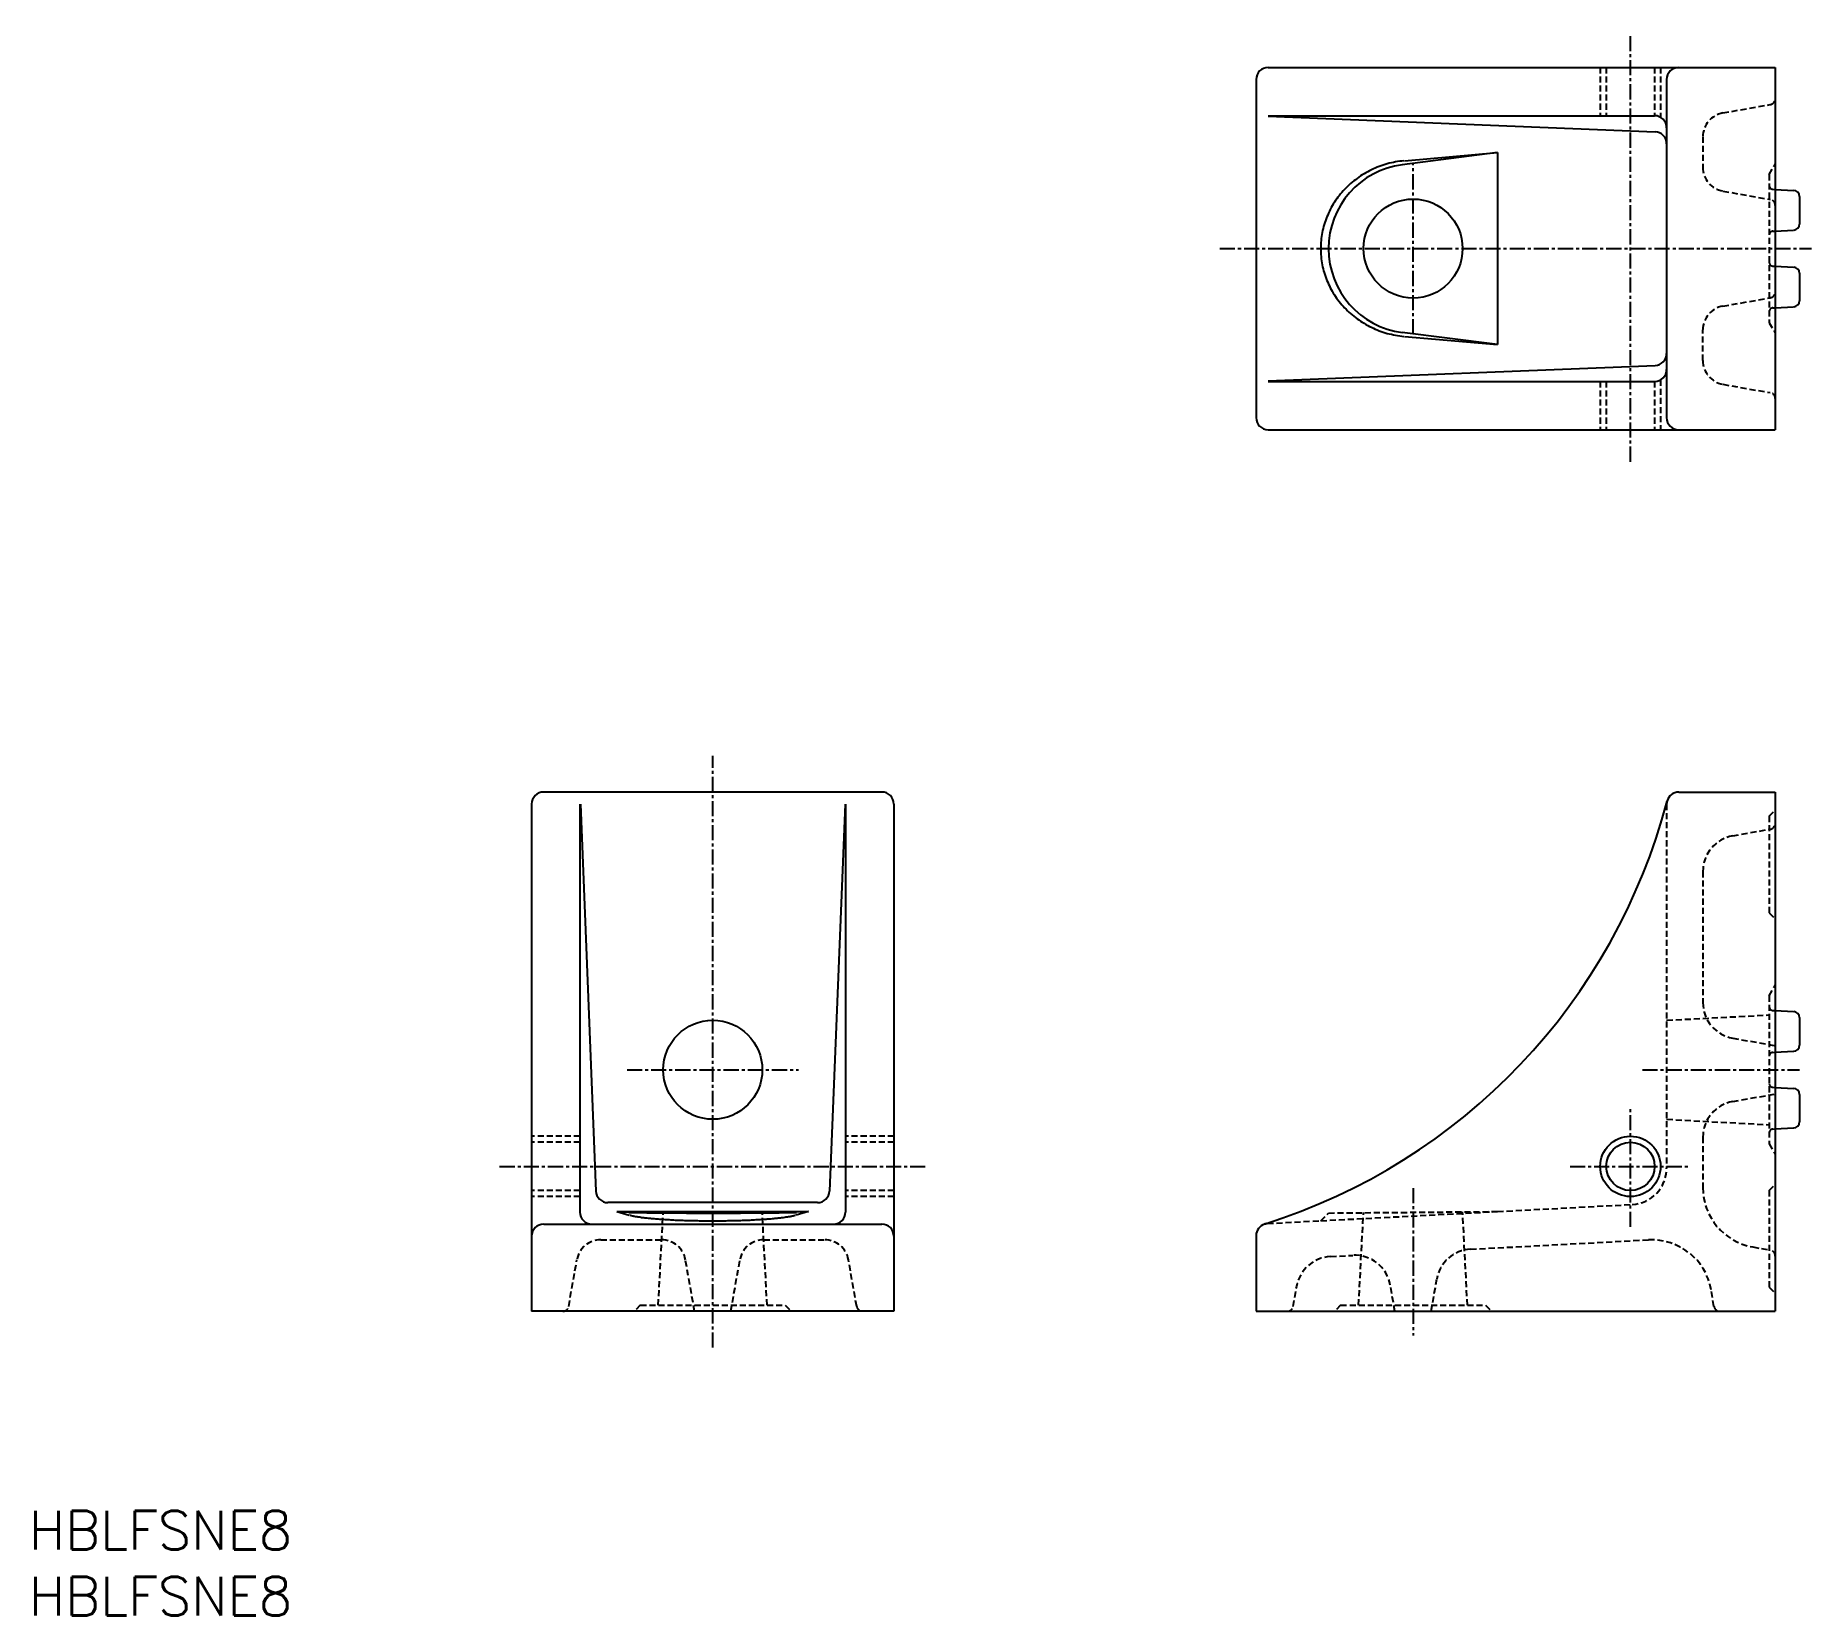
# Model space of a CAD drawing. Extents: x -34 to 113, y 68 to 199.
import ezdxf

# ---------------------------------------------------------------- set-up
doc = ezdxf.new("R2010")
doc.units = 0
doc.linetypes.add('CENTER', pattern=[2, 1.25, -0.25, 0.25, -0.25])
doc.linetypes.add('DASHED', pattern=[0.75, 0.5, -0.25])
doc.layers.get('0').update_dxf_attribs({"linetype": 'CONTINUOUS'})
doc.layers.add('CENTER', color=1, linetype='CENTER')
doc.styles.get("Standard").update_dxf_attribs({"font": 'txt.shx', "bigfont": 'bigfont.shx'})

msp = doc.modelspace()

# ---------------------------------------------------------------- linework, layer by layer
at = {"color": 7, "linetype": 'CONTINUOUS'}
for p, q in [((67.79, 196.34), (109.79, 196.34)), ((109.79, 196.34), (109.79, 166.34)), ((66.79, 195.34), (66.79, 167.34)), ((100.79, 195.34), (100.79, 167.34)), ((67.79, 192.34), (99.79, 192.34)), ((67.79, 192.3), (99.83, 191.02)), ((86.79, 189.29), (78.9, 188.28)), ((79.09, 188.61), (86.79, 189.29)), ((86.79, 189.29), (86.79, 173.39)), ((109.79, 186.24), (111.31, 186.16)), ((111.79, 185.66), (111.79, 183.37)), ((109.79, 182.79), (111.31, 182.87)), ((109.79, 179.88), (111.31, 179.8)), ((111.79, 179.3), (111.79, 177.02)), ((109.79, 176.44), (111.31, 176.52)), ((86.79, 173.39), (78.9, 174.39)), ((79.09, 174.06), (86.79, 173.39)), ((67.79, 170.38), (99.83, 171.66)), ((67.79, 170.34), (99.79, 170.34)), ((67.79, 166.34), (109.79, 166.34)), ((6.79, 135.34), (6.79, 93.34)), ((35.79, 136.34), (7.79, 136.34)), ((10.79, 135.34), (10.79, 101.56)), ((10.83, 135.34), (12.11, 103.3)), ((32.75, 135.34), (31.46, 103.3)), ((32.79, 135.34), (32.79, 101.56)), ((36.79, 135.34), (36.79, 93.34)), ((101.79, 136.34), (109.79, 136.34)), ((109.79, 136.34), (109.79, 93.34)), ((109.79, 118.24), (111.31, 118.16)), ((111.79, 117.66), (111.79, 115.37)), ((109.79, 114.79), (111.31, 114.87)), ((109.79, 111.88), (111.31, 111.8)), ((111.79, 111.3), (111.79, 109.02)), ((109.79, 108.44), (111.31, 108.52)), ((30.46, 102.34), (13.11, 102.34)), ((13.84, 101.6), (14.88, 101.31)), ((13.84, 101.6), (14.84, 101.54)), ((13.84, 101.6), (29.73, 101.6)), ((29.73, 101.6), (28.69, 101.31)), ((29.73, 101.6), (28.73, 101.54)), ((7.79, 100.56), (35.79, 100.56)), ((66.79, 99.61), (66.79, 93.34)), ((36.79, 93.34), (6.79, 93.34)), ((66.79, 93.34), (109.79, 93.34))]:
    msp.add_line(p, q, dxfattribs=at)
at = {"color": 3, "linetype": 'DASHED'}
for p, q in [((95.29, 196.34), (95.29, 192.34)), ((95.79, 196.34), (95.79, 192.34)), ((99.79, 196.34), (99.79, 192.34)), ((100.29, 196.34), (100.29, 192.2)), ((105.44, 192.57), (109.37, 193.27)), ((103.79, 190.6), (103.79, 188.07)), ((109.29, 187.47), (109.79, 188.34)), ((109.29, 187.47), (109.29, 175.2)), ((105.44, 186.1), (109.37, 185.41)), ((109.57, 186.25), (109.79, 186.24)), ((109.57, 182.78), (109.79, 182.79)), ((109.57, 179.89), (109.79, 179.88)), ((105.44, 176.57), (109.37, 177.27)), ((109.29, 175.2), (109.79, 174.34)), ((109.57, 176.43), (109.79, 176.44)), ((103.79, 172.07), (103.79, 174.6)), ((95.29, 170.34), (95.29, 166.34)), ((95.79, 170.34), (95.79, 166.34)), ((99.79, 170.34), (99.79, 166.34)), ((100.29, 170.47), (100.29, 166.34)), ((105.44, 170.1), (109.37, 169.41)), ((100.79, 135.34), (100.79, 105.18)), ((109.29, 134.34), (109.79, 134.84)), ((109.29, 134.34), (109.29, 126.34)), ((106.26, 132.72), (109.37, 133.27)), ((103.79, 129.76), (103.79, 118.91)), ((109.29, 126.34), (109.79, 125.84)), ((109.29, 119.47), (109.79, 120.34)), ((109.29, 119.47), (109.29, 107.2)), ((100.79, 117.44), (109.29, 117.88)), ((109.57, 118.25), (109.79, 118.24)), ((106.26, 115.96), (109.79, 115.34)), ((109.57, 114.78), (109.79, 114.79)), ((109.79, 115.34), (109.79, 114.79)), ((109.57, 111.89), (109.79, 111.88)), ((109.79, 111.88), (109.79, 111.34)), ((106.26, 110.72), (109.79, 111.34)), ((100.79, 109.24), (109.29, 108.79)), ((10.79, 107.84), (6.79, 107.84)), ((36.79, 107.84), (32.79, 107.84)), ((103.79, 107.76), (103.79, 103.59)), ((109.57, 108.43), (109.79, 108.44)), ((10.79, 107.34), (6.79, 107.34)), ((36.79, 107.34), (32.79, 107.34)), ((109.29, 107.2), (109.79, 106.34)), ((10.79, 103.34), (6.79, 103.34)), ((36.79, 103.34), (32.79, 103.34)), ((109.29, 103.34), (109.79, 103.84)), ((109.29, 103.34), (109.29, 95.34)), ((10.79, 102.84), (6.79, 102.84)), ((17.28, 93.84), (17.68, 101.51)), ((26.29, 93.84), (25.89, 101.54)), ((36.79, 102.84), (32.79, 102.84)), ((72.14, 100.84), (86.79, 101.6)), ((72.79, 101.48), (86.79, 101.6)), ((75.28, 93.84), (75.68, 101.51)), ((84.29, 93.84), (83.89, 101.58)), ((86.79, 101.6), (97.94, 102.19)), ((67.73, 100.61), (72.14, 100.84)), ((72.14, 100.84), (72.79, 101.48)), ((12.51, 99.26), (17.56, 99.26)), ((26.01, 99.26), (31.06, 99.26)), ((84.55, 98.48), (99.28, 99.26)), ((107.92, 98.67), (109.37, 98.41)), ((9.86, 93.75), (10.54, 97.61)), ((20.29, 93.34), (19.53, 97.61)), ((23.29, 93.34), (24.04, 97.61)), ((33.71, 93.75), (33.03, 97.61)), ((72.95, 97.87), (74.79, 97.97)), ((81.29, 93.34), (81.76, 96.01)), ((69.86, 93.75), (70.15, 95.4)), ((78.29, 93.34), (77.9, 95.5)), ((104.71, 93.75), (104.47, 95.13)), ((109.29, 95.34), (109.79, 94.84)), ((15.79, 93.84), (15.29, 93.34)), ((15.79, 93.84), (27.79, 93.84)), ((27.79, 93.84), (28.29, 93.34)), ((73.79, 93.84), (73.29, 93.34)), ((73.79, 93.84), (85.79, 93.84)), ((85.79, 93.84), (86.29, 93.34))]:
    msp.add_line(p, q, dxfattribs=at)
at = {"color": 7, "linetype": 'CONTINUOUS'}
for points in [[(79.03, 188.61, 0), (78.85, 188.59, 0), (78.68, 188.57, 0), (78.5, 188.54, 0), (78.33, 188.51, 0), (78.16, 188.48, 0), (77.99, 188.44, 0), (77.82, 188.4, 0), (77.65, 188.35, 0), (77.48, 188.3, 0), (77.31, 188.25, 0), (77.15, 188.19, 0), (76.98, 188.13, 0), (76.82, 188.07, 0), (76.66, 188, 0), (76.5, 187.93, 0), (76.34, 187.86, 0), (76.19, 187.78, 0), (76.03, 187.7, 0), (75.88, 187.62, 0), (75.73, 187.53, 0), (75.58, 187.44, 0), (75.44, 187.35, 0), (75.29, 187.25, 0), (75.15, 187.15, 0), (75.01, 187.04, 0), (74.88, 186.94, 0), (74.74, 186.83, 0), (74.61, 186.72, 0), (74.48, 186.6, 0), (74.36, 186.49, 0), (74.24, 186.36, 0), (74.12, 186.24, 0), (74, 186.12, 0), (73.89, 185.99, 0), (73.78, 185.86, 0), (73.67, 185.72, 0), (73.57, 185.59, 0), (73.47, 185.45, 0), (73.37, 185.31, 0), (73.27, 185.17, 0), (73.18, 185.02, 0), (73.1, 184.88, 0), (73.01, 184.73, 0), (72.93, 184.58, 0), (72.86, 184.43, 0), (72.79, 184.28, 0), (72.72, 184.12, 0), (72.65, 183.97, 0), (72.59, 183.81, 0), (72.53, 183.65, 0), (72.48, 183.49, 0), (72.43, 183.33, 0), (72.38, 183.17, 0), (72.34, 183, 0), (72.3, 182.84, 0), (72.27, 182.68, 0), (72.24, 182.51, 0), (72.21, 182.34, 0), (72.19, 182.18, 0), (72.17, 182.01, 0), (72.16, 181.84, 0), (72.15, 181.67, 0), (72.14, 181.51, 0), (72.14, 181.34, 0), (72.14, 181.17, 0), (72.15, 181, 0), (72.16, 180.84, 0), (72.17, 180.67, 0), (72.19, 180.5, 0), (72.21, 180.33, 0), (72.24, 180.17, 0), (72.27, 180, 0), (72.3, 179.84, 0), (72.34, 179.67, 0), (72.38, 179.51, 0), (72.43, 179.35, 0), (72.48, 179.19, 0), (72.53, 179.03, 0), (72.59, 178.87, 0), (72.65, 178.71, 0), (72.72, 178.56, 0), (72.78, 178.4, 0), (72.86, 178.25, 0), (72.93, 178.1, 0), (73.01, 177.95, 0), (73.1, 177.8, 0), (73.18, 177.65, 0), (73.27, 177.51, 0), (73.37, 177.37, 0), (73.46, 177.23, 0), (73.57, 177.09, 0), (73.67, 176.95, 0), (73.78, 176.82, 0), (73.89, 176.69, 0), (74, 176.56, 0), (74.12, 176.44, 0), (74.24, 176.31, 0), (74.36, 176.19, 0), (74.48, 176.07, 0), (74.61, 175.96, 0), (74.74, 175.85, 0), (74.88, 175.74, 0), (75.01, 175.63, 0), (75.15, 175.53, 0), (75.29, 175.43, 0), (75.43, 175.33, 0), (75.58, 175.24, 0), (75.73, 175.15, 0), (75.88, 175.06, 0), (76.03, 174.97, 0), (76.18, 174.89, 0), (76.34, 174.82, 0), (76.5, 174.74, 0), (76.66, 174.67, 0), (76.82, 174.6, 0), (76.98, 174.54, 0), (77.15, 174.48, 0), (77.31, 174.43, 0), (77.48, 174.37, 0), (77.65, 174.32, 0), (77.82, 174.28, 0), (77.99, 174.24, 0), (78.16, 174.2, 0), (78.33, 174.17, 0), (78.5, 174.14, 0), (78.68, 174.11, 0), (78.85, 174.09, 0), (79.02, 174.07, 0)], [(14.85, 101.53, 0), (14.87, 101.53, 0), (14.9, 101.53, 0), (14.93, 101.53, 0), (14.96, 101.53, 0), (15, 101.53, 0), (15.04, 101.53, 0), (15.08, 101.53, 0), (15.13, 101.52, 0), (15.18, 101.52, 0), (15.23, 101.52, 0), (15.29, 101.52, 0), (15.35, 101.52, 0), (15.42, 101.52, 0), (15.48, 101.52, 0), (15.55, 101.52, 0), (15.62, 101.51, 0), (15.7, 101.51, 0), (15.78, 101.51, 0), (15.86, 101.51, 0), (15.95, 101.51, 0), (16.04, 101.51, 0), (16.13, 101.51, 0), (16.22, 101.51, 0), (16.32, 101.5, 0), (16.42, 101.5, 0), (16.52, 101.5, 0), (16.62, 101.5, 0), (16.73, 101.5, 0), (16.84, 101.5, 0), (16.95, 101.5, 0), (17.07, 101.5, 0), (17.18, 101.5, 0), (17.3, 101.5, 0), (17.42, 101.5, 0), (17.55, 101.5, 0), (17.67, 101.49, 0), (17.8, 101.49, 0), (17.93, 101.49, 0), (18.06, 101.49, 0), (18.2, 101.49, 0), (18.33, 101.49, 0), (18.47, 101.49, 0), (18.61, 101.49, 0), (18.75, 101.49, 0), (18.89, 101.49, 0), (19.03, 101.49, 0), (19.18, 101.49, 0), (19.33, 101.49, 0), (19.47, 101.49, 0), (19.62, 101.48, 0), (19.77, 101.48, 0), (19.92, 101.48, 0), (20.07, 101.48, 0), (20.23, 101.48, 0), (20.38, 101.48, 0), (20.53, 101.48, 0), (20.69, 101.48, 0), (20.84, 101.48, 0), (21, 101.48, 0), (21.16, 101.48, 0), (21.31, 101.48, 0), (21.47, 101.48, 0), (21.62, 101.48, 0), (21.78, 101.48, 0), (21.94, 101.48, 0), (22.09, 101.48, 0), (22.25, 101.48, 0), (22.41, 101.48, 0), (22.56, 101.48, 0), (22.72, 101.48, 0), (22.87, 101.48, 0), (23.03, 101.48, 0), (23.18, 101.48, 0), (23.34, 101.48, 0), (23.49, 101.48, 0), (23.64, 101.48, 0), (23.79, 101.48, 0), (23.94, 101.48, 0), (24.09, 101.48, 0), (24.24, 101.49, 0), (24.38, 101.49, 0), (24.53, 101.49, 0), (24.67, 101.49, 0), (24.81, 101.49, 0), (24.96, 101.49, 0), (25.09, 101.49, 0), (25.23, 101.49, 0), (25.37, 101.49, 0), (25.5, 101.49, 0), (25.63, 101.49, 0), (25.76, 101.49, 0), (25.89, 101.49, 0), (26.02, 101.5, 0), (26.14, 101.5, 0), (26.26, 101.5, 0), (26.38, 101.5, 0), (26.5, 101.5, 0), (26.61, 101.5, 0), (26.73, 101.5, 0), (26.84, 101.5, 0), (26.94, 101.5, 0), (27.05, 101.5, 0), (27.15, 101.5, 0), (27.25, 101.5, 0), (27.35, 101.51, 0), (27.44, 101.51, 0), (27.53, 101.51, 0), (27.62, 101.51, 0), (27.7, 101.51, 0), (27.79, 101.51, 0), (27.87, 101.51, 0), (27.94, 101.51, 0), (28.02, 101.52, 0), (28.09, 101.52, 0), (28.15, 101.52, 0), (28.22, 101.52, 0), (28.28, 101.52, 0), (28.33, 101.52, 0), (28.39, 101.52, 0), (28.44, 101.52, 0), (28.48, 101.53, 0), (28.53, 101.53, 0), (28.57, 101.53, 0), (28.61, 101.53, 0), (28.64, 101.53, 0), (28.67, 101.53, 0), (28.7, 101.53, 0), (28.72, 101.53, 0)], [(25.89, 101.54, 0), (25.88, 101.55, 0), (25.87, 101.55, 0), (25.84, 101.55, 0), (25.81, 101.55, 0), (25.76, 101.55, 0), (25.71, 101.55, 0), (25.65, 101.56, 0), (25.57, 101.56, 0), (25.49, 101.56, 0), (25.4, 101.56, 0), (25.3, 101.56, 0), (25.19, 101.56, 0), (25.08, 101.56, 0), (24.95, 101.57, 0), (24.82, 101.57, 0), (24.68, 101.57, 0), (24.54, 101.57, 0), (24.39, 101.57, 0), (24.23, 101.57, 0), (24.06, 101.57, 0), (23.89, 101.57, 0), (23.72, 101.58, 0), (23.54, 101.58, 0), (23.35, 101.58, 0), (23.17, 101.58, 0), (22.98, 101.58, 0), (22.78, 101.58, 0), (22.59, 101.58, 0), (22.39, 101.58, 0), (22.19, 101.58, 0), (21.99, 101.58, 0), (21.79, 101.58, 0), (21.58, 101.58, 0), (21.38, 101.58, 0), (21.18, 101.58, 0), (20.99, 101.58, 0), (20.79, 101.58, 0), (20.6, 101.58, 0), (20.4, 101.58, 0), (20.22, 101.58, 0), (20.03, 101.58, 0), (19.85, 101.58, 0), (19.68, 101.57, 0), (19.51, 101.57, 0), (19.34, 101.57, 0), (19.18, 101.57, 0), (19.03, 101.57, 0), (18.89, 101.57, 0), (18.75, 101.57, 0), (18.62, 101.57, 0), (18.49, 101.56, 0), (18.38, 101.56, 0), (18.27, 101.56, 0), (18.17, 101.56, 0), (18.08, 101.56, 0), (18, 101.56, 0), (17.93, 101.56, 0), (17.86, 101.55, 0), (17.81, 101.55, 0), (17.76, 101.55, 0), (17.73, 101.55, 0), (17.71, 101.55, 0), (17.69, 101.55, 0), (17.69, 101.54, 0), (17.69, 101.54, 0), (17.71, 101.54, 0), (17.73, 101.54, 0), (17.76, 101.54, 0), (17.81, 101.53, 0), (17.86, 101.53, 0), (17.93, 101.53, 0), (18, 101.53, 0), (18.08, 101.53, 0), (18.17, 101.53, 0), (18.27, 101.53, 0), (18.38, 101.52, 0), (18.49, 101.52, 0), (18.62, 101.52, 0), (18.75, 101.52, 0), (18.89, 101.52, 0), (19.03, 101.52, 0), (19.18, 101.52, 0), (19.34, 101.51, 0), (19.51, 101.51, 0), (19.68, 101.51, 0), (19.85, 101.51, 0), (20.03, 101.51, 0), (20.22, 101.51, 0), (20.4, 101.51, 0), (20.6, 101.51, 0), (20.79, 101.51, 0), (20.99, 101.51, 0), (21.18, 101.51, 0), (21.38, 101.51, 0), (21.58, 101.51, 0), (21.79, 101.51, 0), (21.99, 101.51, 0), (22.19, 101.51, 0), (22.39, 101.51, 0), (22.59, 101.51, 0), (22.78, 101.51, 0), (22.98, 101.51, 0), (23.17, 101.51, 0), (23.35, 101.51, 0), (23.54, 101.51, 0), (23.72, 101.51, 0), (23.89, 101.51, 0), (24.06, 101.51, 0), (24.23, 101.51, 0), (24.39, 101.52, 0), (24.54, 101.52, 0), (24.68, 101.52, 0), (24.82, 101.52, 0), (24.95, 101.52, 0), (25.08, 101.52, 0), (25.19, 101.52, 0), (25.3, 101.53, 0), (25.4, 101.53, 0), (25.49, 101.53, 0), (25.57, 101.53, 0), (25.65, 101.53, 0), (25.71, 101.53, 0), (25.76, 101.53, 0), (25.81, 101.54, 0), (25.84, 101.54, 0), (25.87, 101.54, 0), (25.88, 101.54, 0), (25.89, 101.54, 0)], [(14.92, 101.3, 0), (14.97, 101.29, 0), (15.02, 101.28, 0), (15.07, 101.26, 0), (15.13, 101.25, 0), (15.19, 101.24, 0), (15.25, 101.23, 0), (15.31, 101.22, 0), (15.38, 101.2, 0), (15.45, 101.19, 0), (15.52, 101.18, 0), (15.59, 101.17, 0), (15.67, 101.16, 0), (15.74, 101.15, 0), (15.82, 101.14, 0), (15.9, 101.12, 0), (15.99, 101.11, 0), (16.07, 101.1, 0), (16.16, 101.09, 0), (16.25, 101.08, 0), (16.34, 101.07, 0), (16.44, 101.06, 0), (16.53, 101.05, 0), (16.63, 101.04, 0), (16.73, 101.03, 0), (16.83, 101.02, 0), (16.94, 101.02, 0), (17.04, 101.01, 0), (17.15, 101, 0), (17.26, 100.99, 0), (17.37, 100.98, 0), (17.48, 100.97, 0), (17.59, 100.97, 0), (17.71, 100.96, 0), (17.82, 100.95, 0), (17.94, 100.94, 0), (18.06, 100.94, 0), (18.18, 100.93, 0), (18.3, 100.92, 0), (18.43, 100.92, 0), (18.55, 100.91, 0), (18.68, 100.9, 0), (18.8, 100.9, 0), (18.93, 100.89, 0), (19.06, 100.89, 0), (19.19, 100.88, 0), (19.32, 100.88, 0), (19.45, 100.87, 0), (19.59, 100.87, 0), (19.72, 100.87, 0), (19.85, 100.86, 0), (19.99, 100.86, 0), (20.12, 100.86, 0), (20.26, 100.85, 0), (20.4, 100.85, 0), (20.53, 100.85, 0), (20.67, 100.84, 0), (20.81, 100.84, 0), (20.95, 100.84, 0), (21.09, 100.84, 0), (21.23, 100.84, 0), (21.36, 100.84, 0), (21.5, 100.84, 0), (21.64, 100.84, 0), (21.78, 100.84, 0), (21.92, 100.84, 0), (22.06, 100.84, 0), (22.2, 100.84, 0), (22.34, 100.84, 0), (22.48, 100.84, 0), (22.62, 100.84, 0), (22.76, 100.84, 0), (22.89, 100.84, 0), (23.03, 100.85, 0), (23.17, 100.85, 0), (23.31, 100.85, 0), (23.44, 100.86, 0), (23.58, 100.86, 0), (23.71, 100.86, 0), (23.85, 100.86, 0), (23.98, 100.87, 0), (24.11, 100.87, 0), (24.24, 100.88, 0), (24.38, 100.88, 0), (24.51, 100.89, 0), (24.63, 100.89, 0), (24.76, 100.9, 0), (24.89, 100.9, 0), (25.01, 100.91, 0), (25.14, 100.92, 0), (25.26, 100.92, 0), (25.38, 100.93, 0), (25.51, 100.94, 0), (25.62, 100.94, 0), (25.74, 100.95, 0), (25.86, 100.96, 0), (25.97, 100.96, 0), (26.09, 100.97, 0), (26.2, 100.98, 0), (26.31, 100.99, 0), (26.42, 101, 0), (26.53, 101.01, 0), (26.63, 101.01, 0), (26.73, 101.02, 0), (26.84, 101.03, 0), (26.94, 101.04, 0), (27.03, 101.05, 0), (27.13, 101.06, 0), (27.22, 101.07, 0), (27.32, 101.08, 0), (27.41, 101.09, 0), (27.49, 101.1, 0), (27.58, 101.11, 0), (27.66, 101.12, 0), (27.75, 101.14, 0), (27.83, 101.15, 0), (27.9, 101.16, 0), (27.98, 101.17, 0), (28.05, 101.18, 0), (28.12, 101.19, 0), (28.19, 101.2, 0), (28.26, 101.22, 0), (28.32, 101.23, 0), (28.38, 101.24, 0), (28.44, 101.25, 0), (28.5, 101.26, 0), (28.55, 101.28, 0), (28.6, 101.29, 0), (28.65, 101.3, 0)]]:
    msp.add_polyline3d(points, dxfattribs=at)
for centre, radius in [((79.79, 181.34), 4.1), ((21.79, 113.34), 4.1), ((97.79, 105.34), 2)]:
    msp.add_circle(centre, radius, dxfattribs=at)
at = {"color": 3, "linetype": 'CONTINUOUS'}
msp.add_circle((97.79, 105.34), 2.5, dxfattribs=at)
at = {"color": 7, "linetype": 'CONTINUOUS'}
for centre, radius, start, end in [((67.79, 195.34), 1, 90, 180), ((101.79, 195.34), 1, 90, 180), ((99.79, 191.34), 1, 0, 90), ((99.79, 190.02), 1, 0, 87.7094), ((79.79, 181.34), 7, 97.263, 262.737), ((111.29, 185.66), 0.5, 0, 87), ((111.29, 183.37), 0.5, 273, 0), ((111.29, 179.3), 0.5, 0, 87), ((111.29, 177.02), 0.5, 273, 0), ((99.79, 172.66), 1, 272.2906, 0), ((99.79, 171.34), 1, 270, 0), ((67.79, 167.34), 1, 180, 270), ((101.79, 167.34), 1, 180, 270), ((7.79, 135.34), 1, 90, 180), ((35.79, 135.34), 1, 0, 90), ((52.45, 148.25), 50, 287.5042, 345.3395), ((101.79, 135.34), 1, 90, 165.3398), ((111.29, 117.66), 0.5, 0, 87), ((111.29, 115.37), 0.5, 273, 0), ((111.29, 111.3), 0.5, 0, 87), ((111.29, 109.02), 0.5, 273, 0), ((13.11, 103.34), 1, 182.2906, 270), ((30.46, 103.34), 1, 270, 357.7094), ((11.79, 101.56), 1, 180, 270), ((31.79, 101.56), 1, 270, 0), ((7.79, 99.56), 1, 90, 180), ((35.79, 99.56), 1, 0, 90), ((67.79, 99.61), 1, 107.3525, 180)]:
    msp.add_arc(centre, radius, start, end, dxfattribs=at)
at = {"color": 3, "linetype": 'DASHED'}
for centre, radius, start, end in [((109.29, 193.76), 0.5, 280, 0), ((105.79, 190.6), 2, 100, 180), ((105.79, 188.07), 2, 180, 260), ((109.59, 186.55), 0.3, 180, 267), ((109.29, 184.92), 0.5, 0, 80), ((109.59, 182.48), 0.3, 93, 180), ((109.59, 180.19), 0.3, 180, 267), ((105.79, 174.6), 2, 100, 180), ((109.29, 177.76), 0.5, 280, 0), ((109.59, 176.13), 0.3, 93, 180), ((105.79, 172.07), 2, 180, 260), ((109.29, 168.92), 0.5, 0, 80), ((101.79, 135.34), 1, 165.3398, 180), ((106.79, 129.76), 3, 100, 180), ((109.29, 133.76), 0.5, 280, 0), ((106.79, 118.91), 3, 180, 260), ((109.59, 118.55), 0.3, 180, 267), ((109.59, 114.48), 0.3, 93, 180), ((109.59, 112.19), 0.3, 180, 267), ((106.79, 107.76), 3, 100, 180), ((109.59, 108.13), 0.3, 93, 180), ((97.79, 105.18), 3, 273, 0), ((108.79, 103.59), 5, 180, 260), ((67.79, 99.61), 1, 93, 107.3525), ((12.51, 97.26), 2, 90, 170), ((17.56, 97.26), 2, 10, 90), ((26.01, 97.26), 2, 90, 170), ((31.06, 97.26), 2, 10, 90), ((99.55, 94.26), 5, 10, 93), ((73.1, 94.88), 3, 93, 170), ((74.95, 94.98), 3, 10, 93), ((84.71, 95.49), 3, 93, 170), ((109.29, 97.92), 0.5, 0, 80), ((9.37, 93.84), 0.5, 270, 350), ((34.2, 93.84), 0.5, 190, 270), ((69.37, 93.84), 0.5, 270, 350), ((105.2, 93.84), 0.5, 190, 270)]:
    msp.add_arc(centre, radius, start, end, dxfattribs=at)
at = {"layer": 'CENTER', "color": 1, "linetype": 'CENTER'}
for p, q in [((97.79, 163.69), (97.79, 198.98)), ((79.79, 174.24), (79.79, 188.44)), ((63.79, 181.34), (112.79, 181.34)), ((21.79, 90.34), (21.79, 139.34)), ((14.69, 113.34), (28.89, 113.34)), ((98.79, 113.34), (111.79, 113.34)), ((97.79, 100.34), (97.79, 110.34)), ((4.14, 105.34), (39.43, 105.34)), ((92.79, 105.34), (102.79, 105.34)), ((79.79, 103.54), (79.79, 91.34))]:
    msp.add_line(p, q, dxfattribs=at)

# ---------------------------------------------------------------- texts
at = {"color": 7, "linetype": 'CONTINUOUS'}
for p in [(-34.85, 73.61), (-34.85, 68.15)]:
    msp.add_text('HBLFSNE8', height=3.2, dxfattribs=at).set_placement(p)

doc.saveas('drawing.dxf')
